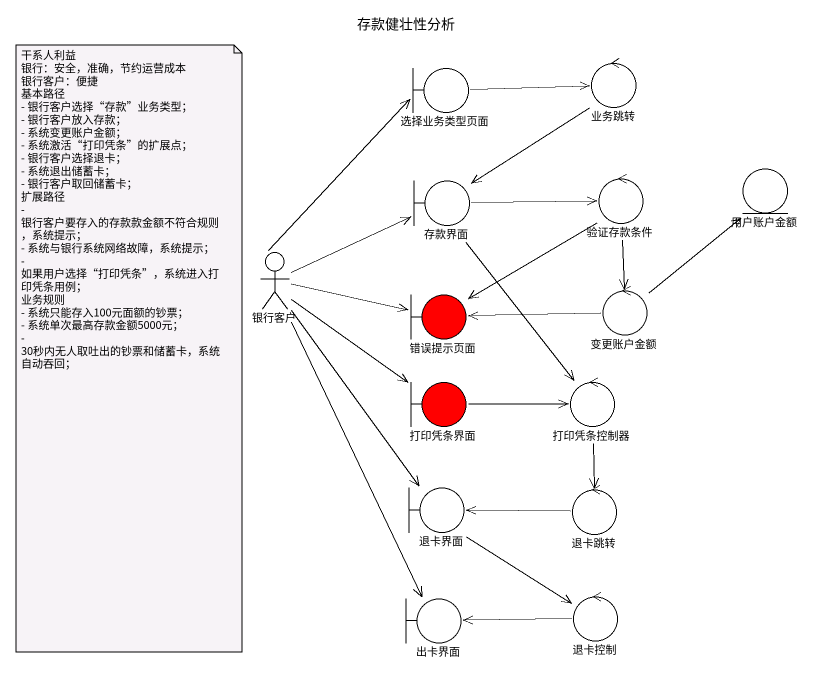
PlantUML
@startuml
title 存款健壮性分析
control 业务跳转
boundary 选择业务类型页面
boundary 存款界面
control 验证存款条件
entity 用户账户金额
actor 银行客户
boundary 错误提示页面 #FF0000
control 变更账户金额
boundary 打印凭条界面 #FF0000
control 打印凭条控制器
boundary 退卡界面
control 退卡跳转
boundary 出卡界面
control 退卡控制
业务跳转 --> 存款界面
选择业务类型页面 -right-> 业务跳转
存款界面 -right-> 验证存款条件
存款界面 --> 打印凭条控制器
验证存款条件 --> 错误提示页面
验证存款条件 --> 变更账户金额
银行客户 -up-> 选择业务类型页面
银行客户 -right-> 存款界面
银行客户 -right-> 错误提示页面
银行客户 --> 打印凭条界面
银行客户 --> 退卡界面
银行客户 --> 出卡界面
变更账户金额 -up-> 用户账户金额
变更账户金额 -left-> 错误提示页面
打印凭条界面 -right-> 打印凭条控制器
打印凭条控制器 --> 退卡跳转
退卡界面 --> 退卡控制
退卡跳转 -left-> 退卡界面
退卡控制 -left-> 出卡界面
note as N1
  干系人利益
  银行：安全，准确，节约运营成本
  银行客户：便捷
  基本路径
  - 银行客户选择“存款”业务类型；
  - 银行客户放入存款；
  - 系统变更账户金额；
  - 系统激活“打印凭条”的扩展点；
  - 银行客户选择退卡；
  - 系统退出储蓄卡；
  - 银行客户取回储蓄卡；
  扩展路径
  - 银行客户要存入的存款款金额不符合规则，系统提示；
  - 系统与银行系统网络故障，系统提示；
  - 如果用户选择“打印凭条”，系统进入打印凭条用例；
  业务规则
  - 系统只能存入100元面额的钞票；
  - 系统单次最高存款金额5000元；
  - 30秒内无人取吐出的钞票和储蓄卡，系统自动吞回；
end note
@enduml
